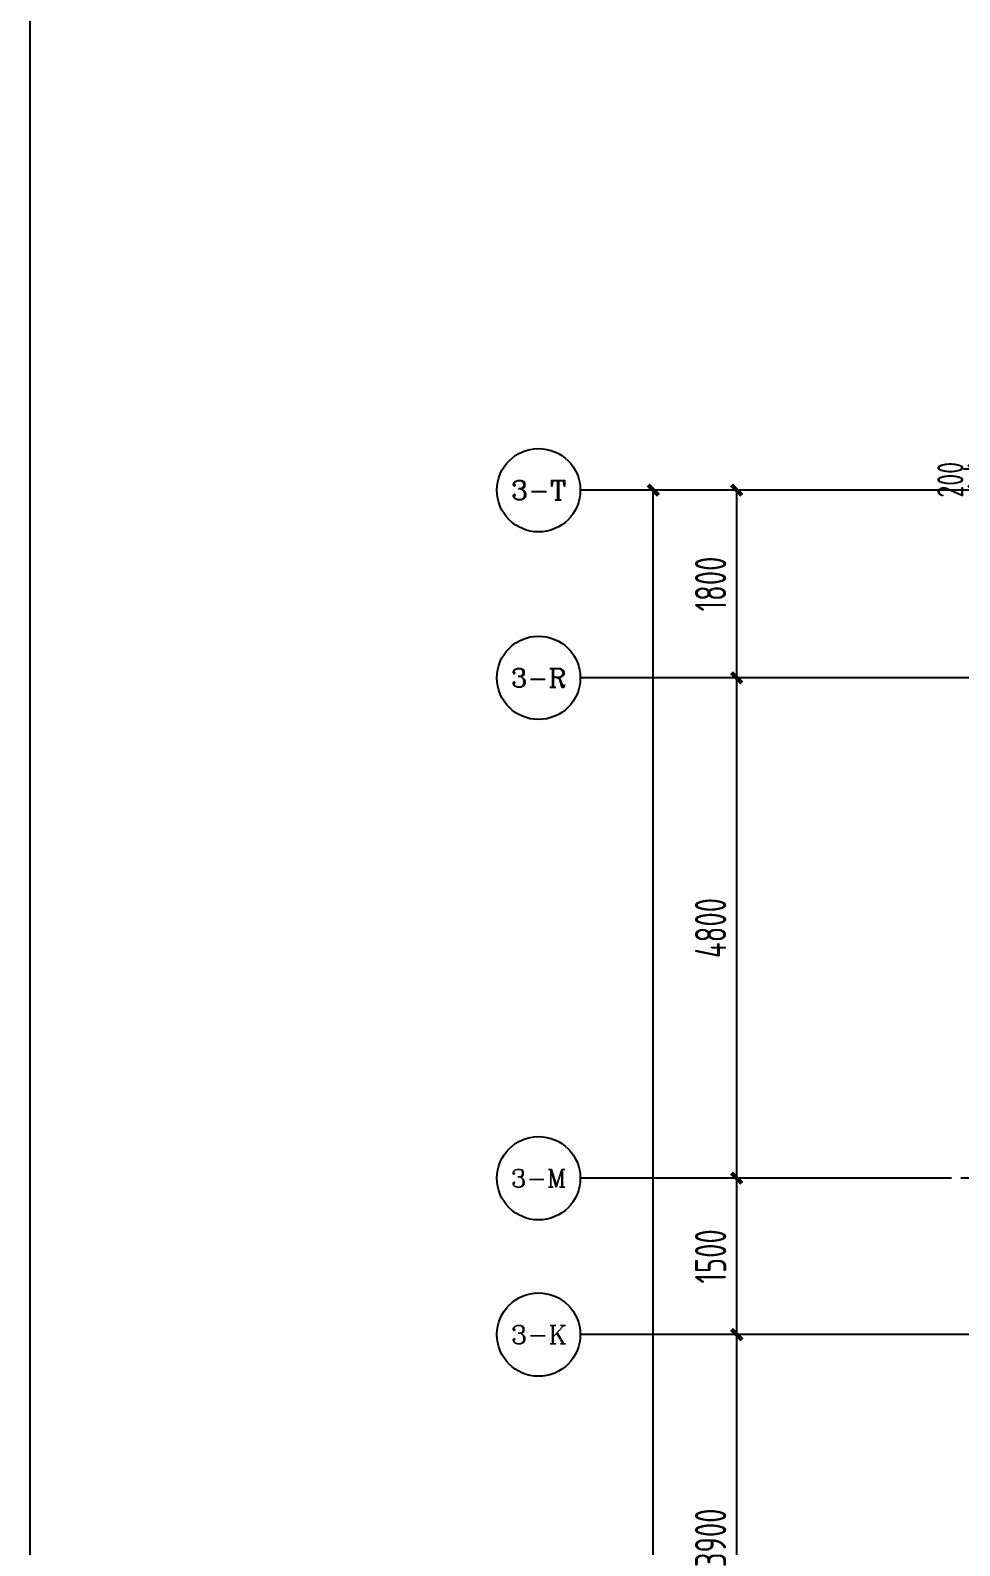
# Model space of a CAD drawing. Extents: x -173820 to 521180, y -715739 to 158231.
# Drawn here: x -14955 to -6040, y 19756 to 34292 of the extents above; entities that cross this region are included whole.
import ezdxf
from ezdxf.enums import TextEntityAlignment as Align

# ---------------------------------------------------------------- set-up
doc = ezdxf.new("R2010")
doc.units = 0
doc.header["$LTSCALE"] = 1000
doc.linetypes.add('DOTE', pattern=[2.42, 2, -0.2, 0.02, -0.2])
for name, color, linetype in [('AXIS', 1, 'DOTE'), ('AXIS_TEXT', 7, 'Continuous'), ('DIM', 3, 'Continuous'), ('DIM1', 3, 'Continuous'), ('填充', 8, 'Continuous'), ('模板线', 3, 'Continuous')]:
    doc.layers.add(name, color=color, linetype=linetype)
doc.styles.add('_TCH_AXIS', font='COMPLEX', dxfattribs={"bigfont": 'GBCBIG'})
doc.styles.add('COMPLEX', font='COMPLEX')
doc.styles.add('TSSD_Dimension', font='tssdeng.shx', dxfattribs={"width": 0.7, "bigfont": 'Hztxt.shx'})
doc.styles.add('zzt', font='tssdeng.shx', dxfattribs={"width": 0.7, "height": 300, "bigfont": 'tssdchn.shx'})
doc.dimstyles.new('DIM_1_100', dxfattribs={"dimtxt": 300, "dimasz": 100, "dimexe": 200, "dimexo": 50, "dimgap": 100, "dimtad": 1, "dimdec": 0, "dimzin": 0, "dimdsep": 46, "dimtxsty": 'zzt', "dimblk": 'ARCHTICK', "dimcen": 0, "dimclrt": 7, "dimadec": 0, "dimazin": 0, "dimtfac": 1, "dimtdec": 0, "dimtix": 1, "dimtmove": 2, "dimatfit": 0, "dimldrblk": 'ARCHTICK', "dimfxl": 0, "dimtolj": 1, "dimarcsym": 0})
doc.dimstyles.new('TSSD_100_100', dxfattribs={"dimtxt": 250, "dimasz": 100, "dimexe": 100, "dimexo": 250, "dimgap": 100, "dimtad": 1, "dimdec": 0, "dimzin": 0, "dimdsep": 46, "dimtxsty": 'TSSD_Dimension', "dimblk": 'ARCHTICK', "dimcen": 0, "dimdle": 100, "dimclrd": 3, "dimclre": 3, "dimclrt": 7, "dimadec": 0, "dimazin": 0, "dimtfac": 1, "dimtdec": 0, "dimtix": 1, "dimtmove": 2, "dimatfit": 3, "dimfxl": 0, "dimtolj": 1, "dimtzin": 0, "dimarcsym": 0})

# ---------------------------------------------------------------- blocks, each defined once
blk = doc.blocks.new('_ArchTick')
at = {"color": 4, "linetype": 'ByBlock', "const_width": 0.4}
blk.add_lwpolyline([(-0.5, -0.5), (0.5, 0.5)], dxfattribs=at)
blk = doc.blocks.new('*D1929')
at = {"layer": 'Defpoints', "color": 0}
for p in [(-5345, 30081), (-5905, 29881), (-5345, 29881)]:
    blk.add_point(p, dxfattribs=at)
at = {"layer": 'DIM', "color": 3, "lineweight": -2}
for p, q in [((-5905, 30081), (-5905, 30181)), ((-5595, 30081), (-6005, 30081)), ((-5905, 30081), (-5905, 29881)), ((-5595, 29881), (-6005, 29881)), ((-5905, 29881), (-5905, 29781))]:
    blk.add_line(p, q, dxfattribs=at)
at = {"layer": 'DIM', "color": 3, "lineweight": -2, "xscale": 100, "yscale": 100, "zscale": 100}
for p, rotation in [((-5905, 30081), 270), ((-5905, 29881), 90)]:
    blk.add_blockref('_ArchTick', p, dxfattribs=dict(at, rotation=rotation))
at = {"layer": 'DIM', "color": 7, "insert": (-6130, 29981), "char_height": 250, "attachment_point": 5, "rotation": 90, "style": 'TSSD_Dimension'}
blk.add_mtext('\\A1;200', dxfattribs=at)
blk = doc.blocks.new('*D392')
at = {"layer": 'Defpoints', "color": 0}
for p in [(-2935, 12700), (-875, 12700), (-875, 8800)]:
    blk.add_point(p, dxfattribs=at)
at = {"layer": 'DIM1', "color": 0, "lineweight": -2}
for p, q in [((-925, 12700), (-3135, 12700)), ((-2935, 8800), (-2935, 12700)), ((-925, 8800), (-3135, 8800))]:
    blk.add_line(p, q, dxfattribs=at)
at = {"layer": 'DIM1', "color": 0, "lineweight": -2, "xscale": 100, "yscale": 100, "zscale": 100}
for p, rotation in [((-2935, 12700), 90), ((-2935, 8800), 270)]:
    blk.add_blockref('_ArchTick', p, dxfattribs=dict(at, rotation=rotation))
at = {"layer": 'DIM1', "color": 7, "insert": (-3185, 10750), "char_height": 300, "attachment_point": 5, "rotation": 90, "style": 'zzt'}
blk.add_mtext('\\A1;3900', dxfattribs=at)
blk = doc.blocks.new('*D393')
at = {"layer": 'Defpoints', "color": 0}
for p in [(-2935, 14200), (-875, 14200), (-875, 12700)]:
    blk.add_point(p, dxfattribs=at)
at = {"layer": 'DIM1', "color": 0, "lineweight": -2}
for p, q in [((-925, 14200), (-3135, 14200)), ((-2935, 12700), (-2935, 14200)), ((-925, 12700), (-3135, 12700))]:
    blk.add_line(p, q, dxfattribs=at)
at = {"layer": 'DIM1', "color": 0, "lineweight": -2, "xscale": 100, "yscale": 100, "zscale": 100}
for p, rotation in [((-2935, 14200), 90), ((-2935, 12700), 270)]:
    blk.add_blockref('_ArchTick', p, dxfattribs=dict(at, rotation=rotation))
at = {"layer": 'DIM1', "color": 7, "insert": (-3185, 13450), "char_height": 300, "attachment_point": 5, "rotation": 90, "style": 'zzt'}
blk.add_mtext('\\A1;1500', dxfattribs=at)
blk = doc.blocks.new('*D394')
at = {"layer": 'Defpoints', "color": 0}
for p in [(-2935, 19000), (-875, 19000), (-875, 14200)]:
    blk.add_point(p, dxfattribs=at)
at = {"layer": 'DIM1', "color": 0, "lineweight": -2}
for p, q in [((-925, 19000), (-3135, 19000)), ((-2935, 14200), (-2935, 19000)), ((-925, 14200), (-3135, 14200))]:
    blk.add_line(p, q, dxfattribs=at)
at = {"layer": 'DIM1', "color": 0, "lineweight": -2, "xscale": 100, "yscale": 100, "zscale": 100}
for p, rotation in [((-2935, 19000), 90), ((-2935, 14200), 270)]:
    blk.add_blockref('_ArchTick', p, dxfattribs=dict(at, rotation=rotation))
at = {"layer": 'DIM1', "color": 7, "insert": (-3185, 16600), "char_height": 300, "attachment_point": 5, "rotation": 90, "style": 'zzt'}
blk.add_mtext('\\A1;4800', dxfattribs=at)
blk = doc.blocks.new('*D395')
at = {"layer": 'Defpoints', "color": 0}
for p in [(-2935, 20800), (-875, 20800), (-875, 19000)]:
    blk.add_point(p, dxfattribs=at)
at = {"layer": 'DIM1', "color": 0, "lineweight": -2}
for p, q in [((-925, 20800), (-3135, 20800)), ((-2935, 19000), (-2935, 20800)), ((-925, 19000), (-3135, 19000))]:
    blk.add_line(p, q, dxfattribs=at)
at = {"layer": 'DIM1', "color": 0, "lineweight": -2, "xscale": 100, "yscale": 100, "zscale": 100}
for p, rotation in [((-2935, 20800), 90), ((-2935, 19000), 270)]:
    blk.add_blockref('_ArchTick', p, dxfattribs=dict(at, rotation=rotation))
at = {"layer": 'DIM1', "color": 7, "insert": (-3185, 19900), "char_height": 300, "attachment_point": 5, "rotation": 90, "style": 'zzt'}
blk.add_mtext('\\A1;1800', dxfattribs=at)
blk = doc.blocks.new('*D396')
at = {"layer": 'Defpoints', "color": 0}
for p in [(-3735, 20800), (-875, 20800), (-875, -1600)]:
    blk.add_point(p, dxfattribs=at)
at = {"layer": 'DIM1', "color": 0, "lineweight": -2}
for p, q in [((-925, 20800), (-3935, 20800)), ((-3735, -1600), (-3735, 20800)), ((-925, -1600), (-3935, -1600))]:
    blk.add_line(p, q, dxfattribs=at)
at = {"layer": 'DIM1', "color": 0, "lineweight": -2, "xscale": 100, "yscale": 100, "zscale": 100}
for p, rotation in [((-3735, 20800), 90), ((-3735, -1600), 270)]:
    blk.add_blockref('_ArchTick', p, dxfattribs=dict(at, rotation=rotation))
at = {"layer": 'DIM1', "color": 7, "insert": (-3985, 9600), "char_height": 300, "attachment_point": 5, "rotation": 90, "style": 'zzt'}
blk.add_mtext('\\A1;22400', dxfattribs=at)
blk = doc.blocks.new('_AXISO')
at = {"color": 3}
blk.add_circle((0, 0), 0.5, dxfattribs=at)
at = {"layer": 'AXIS_TEXT', "color": 3, "style": 'COMPLEX', "width": 1.041667}
blk.add_attdef('A', text='', height=0.56, dxfattribs=at).set_placement((-0.25, -0.28), (0.25, -0.28), align=Align.FIT)
blk = doc.blocks.new('$1783196')
at = {"layer": 'AXIS'}
for p, q in [((15434.9, 26788.3), (4360, 26788.3)), ((15434.9, 24988.3), (4360, 24988.3)), ((54849.9, 20188.3), (4360, 20188.3)), ((29334.9, 18688.3), (4360, 18688.3))]:
    blk.add_line(p, q, dxfattribs=at)
at = {"layer": 'DIM1'}
for p, q in [((4360, 26788.3), (800, 26788.3)), ((4360, 24988.3), (800, 24988.3)), ((4360, 20188.3), (800, 20188.3)), ((4360, 18688.3), (800, 18688.3))]:
    blk.add_line(p, q, dxfattribs=at)
ref = blk.add_blockref('_AXISO', (400, 26788.3), dxfattribs=dict(at, xscale=800, yscale=800, zscale=800))
ref.add_attrib('A', '3-T', dxfattribs={"layer": 'AXIS_TEXT', "height": 185, "style": '_TCH_AXIS'}).set_placement((135.7, 26695.8), (664.3, 26695.8), align=Align.FIT)
ref = blk.add_blockref('_AXISO', (400, 24988.3), dxfattribs=dict(at, xscale=800, yscale=800, zscale=800))
ref.add_attrib('A', '3-R', dxfattribs={"layer": 'AXIS_TEXT', "height": 177.09, "style": '_TCH_AXIS'}).set_placement((134.4, 24899.8), (665.6, 24899.8), align=Align.FIT)
ref = blk.add_blockref('_AXISO', (400, 20188.3), dxfattribs=dict(at, xscale=800, yscale=800, zscale=800))
ref.add_attrib('A', '3-M', dxfattribs={"layer": 'AXIS_TEXT', "height": 169.79, "style": '_TCH_AXIS'}).set_placement((133.2, 20103.4), (666.8, 20103.4), align=Align.FIT)
ref = blk.add_blockref('_AXISO', (400, 18688.3), dxfattribs=dict(at, xscale=800, yscale=800, zscale=800))
ref.add_attrib('A', '3-K', dxfattribs={"layer": 'AXIS_TEXT', "height": 174.59, "style": '_TCH_AXIS'}).set_placement((134, 18601), (666, 18601), align=Align.FIT)
for p1, p2, distance, picture, middle in [((4360, 4388.3), (4360, 26788.3), 2860, '*D396', (1250, 15588.3)), ((4360, 24988.3), (4360, 26788.3), 2060, '*D395', (2050, 25888.3)), ((4360, 20188.3), (4360, 24988.3), 2060, '*D394', (2050, 22588.3)), ((4360, 18688.3), (4360, 20188.3), 2060, '*D393', (2050, 19438.3)), ((4360, 14788.3), (4360, 18688.3), 2060, '*D392', (2050, 16738.3))]:
    dim = blk.add_aligned_dim(p1=p1, p2=p2, distance=distance, dimstyle='DIM_1_100', dxfattribs=at)
    dim.commit()
    dim.dimension.update_dxf_attribs({"geometry": picture, "text_midpoint": middle, "insert": (5234.9, 5988.3)})

msp = doc.modelspace()

# ---------------------------------------------------------------- linework, layer by layer
at = {"layer": '模板线', "elevation": 0}
msp.add_lwpolyline([(-14954.7, 43470.8), (69145.3, 43470.8), (69145.3, -15929.2), (-14954.7, -15929.2)], close=True, dxfattribs=at)

# ---------------------------------------------------------------- block references
at = {"layer": '填充', "linetype": 'Continuous'}
msp.add_blockref('$1783196', (-10479.5, 3092.5, 0), dxfattribs=at)

# ---------------------------------------------------------------- dimensions: what is measured, and where the dimension line sits
at = {"layer": 'DIM'}
dim = msp.add_linear_dim(base=(-5904.7, 29880.8, 0), p1=(-5344.7, 30080.8, 0), p2=(-5344.7, 29880.8, 0), angle=90, dimstyle='TSSD_100_100', dxfattribs=at)
dim.commit()
dim.dimension.update_dxf_attribs({"geometry": '*D1929', "text_midpoint": (-6129.7, 29980.8, 0)})

doc.saveas('drawing.dxf')
